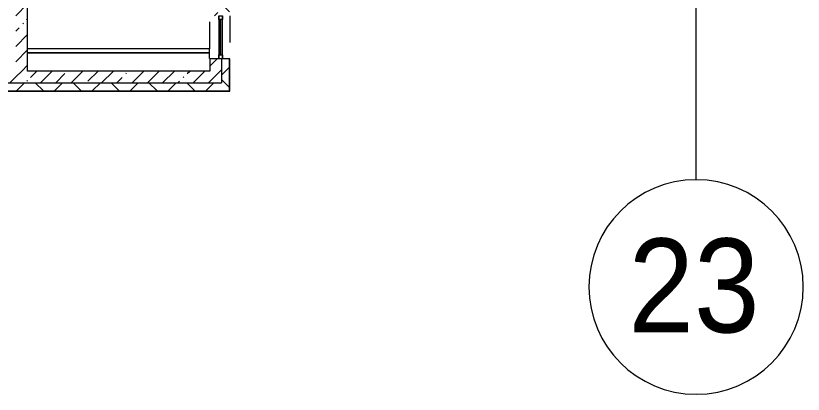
# Model space of a CAD drawing. Header units: millimetres. Extents: x 81469 to 279813, y -8553 to 29000.
# Drawn here: x 224663 to 239363, y -5906 to 1150 of the extents above; entities that cross this region are included whole.
import ezdxf

# ---------------------------------------------------------------- set-up
doc = ezdxf.new("R2010")
doc.units = ezdxf.units.MM
doc.linetypes.add('200_ШТРИХ__ш1_п0_6_', pattern=[800, 500, -300])
for name, color, linetype, lineweight in [('A-DETL-MBND-1', 7, '200_ШТРИХ__ш1_п0_6_', 9), ('A-GLAZ-3', 7, 'Continuous', 5), ('A-WALL', 7, 'Continuous', 9), ('A-WALL-4', 7, 'Continuous', 5), ('I-WALL-21', 7, 'Continuous', 5), ('Оси', 7, 'Continuous', 9), ('Оси-1', 7, 'Continuous', 20)]:
    doc.layers.add(name, color=color, linetype=linetype, lineweight=lineweight)
doc.styles.add('Arial_1', font='arial.ttf', dxfattribs={"width": 0.9, "height": 1750})
pattern_1 = [(45, (152802.76, 0), (-353.5534, 353.5534), []), (135, (152802.76, 0), (-353.5534, -353.5534), [])]
pattern_2 = [(45, (152802.76, 0), (-285.1231, 285.1231), []), (45, (153087.9, 0), (-285.1231, 285.1231), [504.031, -100.806, 16.764, -84.042])]

# ---------------------------------------------------------------- blocks, each defined once
blk = doc.blocks.new('120_Окно_СКБ_1Ст - 120_Окно_СКБ_1Ст 800х2500 EI30-23532001-3_4_3_птичка')
at = {"layer": 'A-GLAZ-3'}
for p, q in [((-400, -127), (-400, -57)), ((-400, -57), (-330, -57)), ((400, -57), (-400, -57)), ((-330, -127), (-400, -127)), ((-400, -127), (400, -127)), ((-330, -57), (-330, -127)), ((330, -87), (-330, -87)), ((330, -97), (-330, -97)), ((330, -127), (330, -57)), ((330, -57), (400, -57)), ((400, -127), (330, -127)), ((400, -57), (400, -127))]:
    blk.add_line(p, q, dxfattribs=at)
blk = doc.blocks.new('Зашивка приборов отопления38 - Зашивка приборов отопления-33325280-3_4_3_птичка')
at = {"layer": 'A-WALL-4'}
for p, q in [((120705, 18041), (120705, 17931)), ((120705, 17931), (124105, 17931)), ((124105, 17931), (120705, 17931)), ((120705, 17931), (120705, 17856)), ((120705, 17856), (124105, 17856))]:
    blk.add_line(p, q, dxfattribs=at)
blk = doc.blocks.new('Ось сетки - D8-29747960-3_4_3_птичка')
at = {"layer": 'Оси-1'}
for start, end in [(360, 180), (180, 360)]:
    blk.add_arc((0, 0), 4, start, end, dxfattribs=at)

msp = doc.modelspace()

# ---------------------------------------------------------------- hatches: boundary and pattern name
at = {"layer": 'A-WALL-4'}
h = msp.add_hatch(dxfattribs=at)
h.set_pattern_fill('FP_68', color=256, style=0, pattern_type=2)
h.set_pattern_definition(pattern_1)
h.paths.add_polyline_path([(228652.8, -250), (228652.8, 350), (228502.8, 350), (228502.8, -250)])
h.paths.add_polyline_path([(228652.8, 1150), (228652.8, 3320), (228502.8, 3320), (228502.8, 1150)])
h = msp.add_hatch(dxfattribs=at)
h.set_pattern_fill('FP_68', color=256, style=0, pattern_type=2)
h.set_pattern_definition(pattern_1)
h.paths.add_polyline_path([(223462.8, -250), (223462.8, -100), (219862.8, -100), (219862.8, -250), (222722.5, -250)])
h.paths.add_polyline_path([(228502.8, -250), (228502.8, -100), (224362.8, -100), (224362.8, -250), (228315.7, -250)])
h.paths.add_polyline_path([(209712.8, -250), (210612.8, -250), (210612.8, -100), (209429.9, -100), (209429.9, -250), (209671.7, -250)])
h.paths.add_polyline_path([(214212.8, -250), (214412.8, -250), (214412.8, -100), (213712.8, -100), (213712.8, -250)])
h.paths.add_polyline_path([(216512.8, -250), (217062.8, -250), (217062.8, -100), (216512.8, -100)])
h.paths.add_polyline_path([(218712.8, -250), (218962.8, -250), (218962.8, -100), (217962.8, -100), (217962.8, -250), (218212.8, -250)])
at = {"layer": 'I-WALL-21'}
h = msp.add_hatch(dxfattribs=at)
h.set_pattern_fill('FP_64', color=256, style=0, pattern_type=2)
h.set_pattern_definition(pattern_2)
h.paths.add_polyline_path([(228315.7, 120), (228502.8, 120), (228502.8, 350), (228282.8, 350), (228282.8, 120)])
h.paths.add_polyline_path([(228315.7, 1150), (228502.8, 1150), (228502.8, 3550), (228282.8, 3550), (228282.8, 1150)])
h.paths.add_polyline_path([(228282.8, 4050), (228502.8, 4050), (228502.8, 7900), (228282.8, 7900), (228282.8, 4279.6)])
h = msp.add_hatch(dxfattribs=at)
h.set_pattern_fill('FP_64', color=256, style=0, pattern_type=2)
h.set_pattern_definition(pattern_2)
h.paths.add_polyline_path([(224662.8, 120), (224882.8, 120), (224882.8, 7680), (224662.8, 7680), (224662.8, 1965.8)])
h = msp.add_hatch(dxfattribs=at)
h.set_pattern_fill('FP_64', color=256, style=0, pattern_type=2)
h.set_pattern_definition(pattern_2)
h.paths.add_polyline_path([(223462.8, -100), (223462.8, 120), (219862.8, 120), (219862.8, -100), (222722.5, -100)])
h.paths.add_polyline_path([(224586.9, -100), (224662.8, -100), (224662.8, 120), (224362.8, 120), (224362.8, -100)])
h.paths.add_polyline_path([(218962.8, -100), (218962.8, 120), (218712.8, 120), (218712.8, -100)])
h = msp.add_hatch(dxfattribs=at)
h.set_pattern_fill('FP_64', color=256, style=0, pattern_type=2)
h.set_pattern_definition(pattern_2)
h.paths.add_polyline_path([(228502.8, -100), (228502.8, 120), (224662.8, 120), (224662.8, -100), (228315.7, -100)])

# ---------------------------------------------------------------- linework, layer by layer
at = {"layer": 'A-DETL-MBND-1'}
for p, q in [((228282.8, 535), (228282.8, 1150)), ((228660.8, 1150), (228660.8, 350))]:
    msp.add_line(p, q, dxfattribs=at)
at = {"layer": 'A-WALL'}
for p, q in [((228502.8, 350), (228502.8, 120)), ((228652.8, -250), (228652.8, 350)), ((228655.8, -253), (228655.8, 350)), ((224362.8, -100), (228502.8, -100)), ((224362.8, -250), (228652.8, -250)), ((224362.8, -253), (228655.8, -253))]:
    msp.add_line(p, q, dxfattribs=at)
at = {"layer": 'A-WALL-4'}
for p, q in [((228660.8, 350), (228502.8, 350)), ((228660.8, -258), (228660.8, 350)), ((228502.8, 120), (228502.8, -100)), ((218962.8, -258), (228660.8, -258))]:
    msp.add_line(p, q, dxfattribs=at)
at = {"layer": 'I-WALL-21'}
for p, q in [((224882.8, 120), (224882.8, 7680)), ((228502.8, 350), (228282.8, 350)), ((228282.8, 350), (228282.8, 120)), ((228282.8, 120), (224882.8, 120))]:
    msp.add_line(p, q, dxfattribs=at)
at = {"layer": 'Оси'}
msp.add_line((237362.8, -1906.3), (237362.8, 9979), dxfattribs=at)

# ---------------------------------------------------------------- block references
at = {"layer": 'A-GLAZ-3', "rotation": 270}
msp.add_blockref('120_Окно_СКБ_1Ст - 120_Окно_СКБ_1Ст 800х2500 EI30-23532001-3_4_3_птичка', (228577.8, 750), dxfattribs=at)
at = {"layer": 'A-WALL-4', "rotation": 180}
msp.add_blockref('Зашивка приборов отопления38 - Зашивка приборов отопления-33325280-3_4_3_птичка', (348987.5, 18391.2), dxfattribs=at)
at = {"layer": 'Оси-1', "xscale": 499.9999999999995, "yscale": 499.9999999999995, "zscale": 499.9999999999995}
msp.add_blockref('Ось сетки - D8-29747960-3_4_3_птичка', (237362.8, -3906.3), dxfattribs=at)

# ---------------------------------------------------------------- texts
at = {"layer": 'Оси', "insert": (236099.7, -3003), "char_height": 1750, "width": 3030.379, "attachment_point": 1, "style": 'Arial_1'}
msp.add_mtext('23', dxfattribs=at)

doc.saveas('drawing.dxf')
